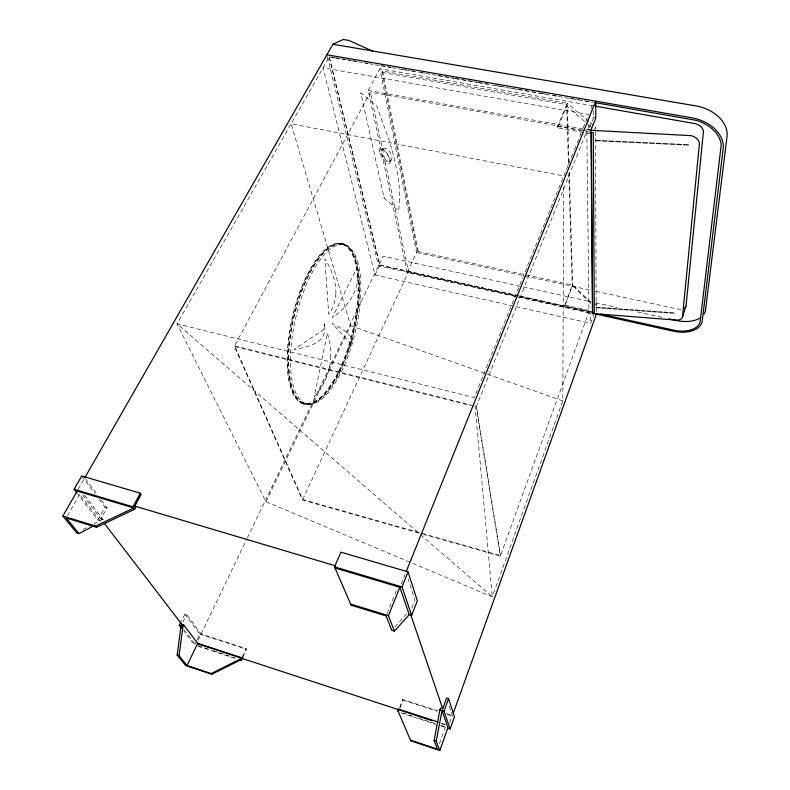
<?xml version="1.0" encoding="UTF-8"?>
<svg xmlns="http://www.w3.org/2000/svg" width="790" height="790" viewBox="0 0 790 790"><rect width="100%" height="100%" fill="white"/><g stroke="black" fill="none" stroke-linecap="round" stroke-linejoin="round"><path stroke-width="0.59" stroke-dasharray="3.95 2.96" d="M334.16 57.66L329.312 56.831L177.049 323.841L265.934 501.699L492.298 596.815L562.796 400.935L563.754 185.798M449.678 722.929L452.305 715.592L448.888 705.045M595.591 305.207L596.371 303.034L596.401 311.912M439.438 743.597L445.442 726.928M583.099 128.168L588.609 114.51L323.071 67.772L375.062 275.038L590.703 323.367L593.804 314.766M581.993 130.251L370.342 92.163L234.62 345.852L302.708 499.487L500.505 555.587L588.975 311.783L519.208 296.329M569.294 172.023L572.681 284.973L564.741 306.066L572.177 285.22L590.88 303.469M399.71 707.494L402.772 699.496L438.48 711.099M400.155 707.721L402.772 699.496M411.817 608.083L414.957 600.124L408.183 579.238M594.603 129.382L595.502 127.121L596.134 306.224M593.488 110.659L593.527 117.621L588.767 129.53L588.698 122.598M401.162 584.106L405.932 572.276M387.07 613.692L397.044 588.994M567.931 165.722L474.306 397.538L177.049 323.841L419.549 533.823M568.395 164.577L570.686 158.889M571.15 157.753L573.905 150.93M574.37 149.784L576.661 144.096M577.125 142.96L582.635 129.303M590.811 109.069L593.448 102.542M590.11 133.668L557.621 127.802L566.707 106.097L587.77 124.237M557.621 127.802L557.562 126.361L567.23 103.273L382.646 71.1L381.955 72.384L417.703 252.78L418.256 251.585L382.646 71.1M242.086 657.181L246.036 648.58L201.055 633.955L186.628 614.581L184.87 614.018L181.325 621.217M242.925 657.122L246.519 649.281L246.036 648.58M588.994 312.781L407.265 272.471L416.547 252.524L379.901 68.73L592.539 105.702M302.708 499.487L408.529 271.809L370.342 92.163M196.71 640.72L194.587 645.114L183.665 630.983M197.243 639.624L199.89 634.123L184.87 614.018M198.004 640.295L246.796 539.057M247.329 537.951L383.12 256.217L590.723 301.711M265.934 501.699L350.661 325.717L291.125 123.793L563.793 175.963M375.062 275.038L379.862 265.065L329.312 56.831M182.885 622.174L186.628 614.581M407.265 272.471L368.268 90.416L379.901 68.73M101.327 500.06L107.094 507.792L100.932 518.902L103.154 519.583L102.177 521.341L97.901 520.037L77.825 494.076M97.901 520.037L105.04 507.18L99.214 499.379M67.427 515.87L80.254 493.365M78.21 489.267L84.333 478.572M394.852 626.835L406.662 613.84M361.168 93.19L361.089 93.98M389.46 161.733A7.387 2.498 56.9 0 0 385.51 151.413A7.387 2.498 56.9 0 0 381.6 153.339A7.387 2.498 56.9 0 0 389.46 161.733C396.373 158.681 387.11 144.363 381.56 149.27M83.059 529.577L89.398 526.239M93.625 524.007L99.965 520.669L79.375 493.947M415.925 263.188L415.096 263.228M335.118 57.65L329.045 56.594L379.714 265.154L517.904 295.756M336.343 57.858L341.201 58.697M342.416 58.904L346.069 59.536M347.284 59.754L352.152 60.593M353.367 60.8L357.011 61.432M364.309 62.696L367.962 63.328M381.333 65.639L386.201 66.488M387.416 66.696L391.06 67.328M402.011 69.224L409.309 70.478M410.524 70.695L414.167 71.327M421.465 72.591L425.119 73.213M438.49 75.534L443.358 76.373M444.572 76.581L449.441 77.43M450.656 77.637L454.299 78.269M455.524 78.477L460.382 79.316M461.597 79.533L466.465 80.373M467.68 80.58L472.548 81.419M473.763 81.637L477.407 82.269M478.631 82.476L483.49 83.315M484.704 83.533L488.358 84.155M495.656 85.419L500.514 86.268M501.729 86.475L505.383 87.107M510.251 87.947L517.539 89.211M518.763 89.418L523.622 90.258M524.837 90.475L540.646 93.21M541.871 93.418L545.515 94.049M552.812 95.314L556.456 95.945M569.837 98.256L579.564 99.945M584.432 100.784L592.944 102.256M335.375 57.877L340.223 58.717M341.428 58.924L351.125 60.603M352.34 60.81L357.179 61.65M358.393 61.857L368.091 63.536M369.295 63.743L374.144 64.583M375.359 64.79L380.207 65.629M381.412 65.847L391.109 67.525M392.324 67.733L397.163 68.572M398.377 68.779L425.03 73.391M426.245 73.598L431.093 74.438M432.298 74.655L437.147 75.484M438.361 75.702L454.112 78.427M455.326 78.635L477.13 82.407M478.345 82.614L504.998 87.236M506.212 87.443L517.114 89.329M518.329 89.537L557.098 96.252M558.313 96.459L592.233 102.335M381.955 72.384L566.657 104.635L568.464 163.757M593.527 117.621L595.769 118.016M591.019 129.935L586.802 129.175L588.994 313.107L590.604 313.462L590.703 323.367M368.268 90.416L590.021 130.241M583.198 130.469L586.832 131.12L476.469 406.277L500.505 555.587M557.562 126.361L581.351 130.646M586.111 131.495L590.871 132.355M418.256 251.585L572.681 284.973L590.92 302.461M416.547 252.524L523.721 275.72M524.925 275.987L589.962 290.058M595.976 291.362L678.373 309.137A8.463 4.987 15.9 0 0 681.464 309.166M342.623 243.616A82.545 31.106 -76.8 0 1 338.555 372.189A82.545 31.106 -76.8 0 1 287.204 355.332A82.545 31.106 -76.8 0 1 342.623 243.616L343.759 243.873A82.575 31.037 -76.8 0 1 339.621 372.465A82.575 31.037 -76.8 0 1 288.39 355.619A82.575 31.037 -76.8 0 1 343.759 243.873M343.591 244.663A81.765 30.731 -76.8 0 1 339.532 371.962A81.765 30.731 -76.8 0 1 288.775 355.372A81.765 30.731 -76.8 0 1 343.591 244.663L345.289 245.028A81.795 30.632 -76.8 0 1 341.132 372.366A81.795 30.632 -76.8 0 1 290.552 355.816A81.795 30.632 -76.8 0 1 345.289 245.028M595.542 302.768L617.227 307.517M637.698 312.001L662.998 317.55M564.702 305.078L590.327 310.747M379.862 265.065L593.379 312.346M519.099 296.023L590.732 311.823M408.529 271.809L518.003 296.062M590.387 312.8L378.489 265.825L327.188 55.962M234.62 345.852L470.485 404.786M473.822 406.327L234.314 346.445L302.471 500.011L422.117 533.961M304.486 403.384L306.174 403.818M303.153 403.868L304.278 404.164M423.302 534.297L500.307 556.14L476.212 406.919M105.04 507.18L107.094 507.792M446.548 713.716L452.305 715.592M199.89 634.123L246.519 649.281M403.048 700.147L436.919 711.168M447.426 714.585L452.097 716.105M441.58 723.186L446.241 724.707M441.61 723.798L445.125 724.973M198.063 645.726L208.481 649.153M213.112 650.674L235.104 657.892M402.841 712.926L413.249 716.342M417.88 717.863L435.231 723.551M441.008 725.457L446.794 727.353M198.102 646.269L235.529 658.564M400.846 712.817L436.021 724.371M440.711 725.911L446.577 727.837M350.661 325.717L486.285 373.808M487.45 374.223L562.796 400.935M381.817 148.727L383.12 149.468M588.906 121.551L567.23 103.273L568.998 162.197M589.844 122.351L593.616 125.531M588.688 125.027L592.352 128.178M420.487 534.633L492.298 596.815L474.968 404.875M183.991 629.709L195.752 644.966M82.604 495.004L102.907 521.479M84.471 495.142L103.154 519.583M81.735 475.985L94.849 493.533M85.478 478.779L97.002 494.254M384.414 198.211L383.94 197.115M390.033 159.886L390.201 161.338M568.77 173.573L572.207 286.227M399.71 198.863L398.644 210.792L384.138 198.033L360.832 92.855L376.682 105.909L388.779 139.139A211.779 63.417 58.6 0 1 399.582 192.019L399.71 198.863M324.611 325.796C327.396 343.146 306.787 347.333 294.107 349.506L323.742 329.519L324.216 323.614L324.611 325.796M330.862 356.023C330.556 371.033 324.295 385.579 314.242 396.649L327.475 332.916L330.151 344.598L330.862 356.023M357.653 276.964C357.485 294.008 345.793 308.436 332.294 317.649L356.813 267.899L357.653 276.964M335.878 293.683C335.533 301.039 333.025 308.219 328.729 314.203L324.848 258.804C331.346 269.222 336.333 281.191 335.878 293.683M352.291 339.917L350.276 346.662L348.509 348.607L350.326 343.107L332.007 323.308C339.088 327.939 349.2 331.346 352.291 339.917M338.456 371.685A81.745 30.8 -76.8 0 0 342.445 244.406A81.745 30.8 -76.8 0 0 287.59 355.085A81.745 30.8 -76.8 0 0 338.456 371.685M379.99 153.398A8.937 3.022 56.9 0 0 389.5 163.57A8.937 3.022 56.9 0 0 384.72 151.088A8.937 3.022 56.9 0 0 379.99 153.398"/><path stroke-width="1.19" d="M240.891 659.788L211.76 674.285L185.798 665.605L177.167 655.107L181.048 625.897M211.76 674.285L211.187 673.554L187.042 665.486L179.054 655.73L182.944 626.51L183.705 624.959L181.809 624.347M439.783 750.5L436.238 741.198L442.054 710.536L447.95 727.728L439.783 750.5L410.731 740.783L410.435 740.121L437.443 749.147L434.105 740.487L439.902 709.835L440.524 708.126L442.676 708.818L446.607 698.014L448.601 698.656L454.438 716.866L450.103 728.992L447.752 728.222M592.164 313.482L674.917 319.999A8.512 4.947 16.1 0 0 682.442 317.294L699.446 143.444A10.191 7.169 15.2 0 0 691.378 135.663L590.021 130.241M682.442 317.294L686.095 305.355L703.465 131.476A10.122 7.219 14.9 0 0 695.457 123.694L594.979 106.117M453.223 713.36L596.411 314.134M450.103 728.992L444.059 711.188L448.601 698.656M410.731 740.783L397.903 710.704L398.525 709.074L438.094 722.04M409.24 614.63L394.358 631.121L391.702 630.302L386.162 615.943L351.125 605.219L335.029 567.971L399.868 587.306L409.24 614.63L411.649 615.361L417.347 600.835L408.075 571.891L340.944 552.161L334.535 566.855L335.562 569.175M394.358 631.121L388.463 615.637L399.868 587.306M406.238 571.516L595.719 101.189L595.769 118.016L591.019 129.935L592.461 313.877M411.649 615.361L402.021 586.96L408.075 571.891M211.187 673.554L240.367 659.038L241.069 657.507L197.727 643.307L183.705 624.959M242.925 657.122L241.375 660.48L240.367 659.038M187.042 665.486L197.727 643.307M181.473 628.149L179.291 625.325L180.811 622.244M93.743 525.804L79 533.615L66.202 518.003L96.558 527.295L134.675 509.224L135.673 507.368L134.794 506.113L141.133 494.392L140.334 493.207L81.735 475.985L74.112 489.267L77.084 493.108M134.675 509.224L132.967 506.795L140.334 493.207M62.874 516.058L77.163 491.084L133.786 507.97L95.59 526.071L62.874 516.058L76.729 532.914L79 533.615M84.945 477.496L332.916 44.25L343.265 39.5L348.923 40.428L372.762 51.172M595.591 140.521L600.331 140.748M602.266 140.837L607.016 141.064M608.962 141.153L613.721 141.38M615.667 141.469L620.436 141.696M622.392 141.785L627.171 142.012M629.126 142.101L633.916 142.328M635.871 142.417L640.67 142.644M642.635 142.733L647.445 142.96M649.41 143.059L654.229 143.276M656.194 143.375L661.023 143.602M662.998 143.691L667.836 143.918M669.811 144.017L674.66 144.244M676.645 144.333L681.503 144.56M683.488 144.659L688.357 144.886M596.174 307.468L600.143 307.754M601.763 307.873L605.742 308.149M607.372 308.268L611.351 308.554M612.981 308.673L616.98 308.959M618.61 309.078L622.609 309.364M624.238 309.483L628.248 309.769M629.887 309.887L633.896 310.174M635.535 310.292L639.554 310.579M641.194 310.697L645.223 310.984M646.872 311.102L650.901 311.398M652.55 311.517L656.589 311.803M658.238 311.922L662.287 312.208M663.936 312.327L667.985 312.623M669.644 312.741L673.702 313.028M332.916 44.25L695.753 105.87A33.921 24.184 14.9 0 1 727.027 136.571L705.549 309.937A28.371 16.709 15.9 0 1 704.058 314.055M326.892 54.777L691.655 117.759A34.138 24.046 15.2 0 1 723.206 148.481L702.251 320.789A28.529 16.57 16 0 1 672.883 331.089L595.976 314.045M595.374 102.68L695.694 120.248A32.035 22.555 15.2 0 1 721.191 145.083L700.049 322.409A26.771 15.553 16 0 1 676.319 330.714L600.815 314.124M590.871 132.355L593.25 132.789L594.278 312.613L591.917 312.09M669.021 318.864L676.25 320.454A28.371 16.709 15.9 0 0 700.809 317.452M134.912 506.143L335.73 565.907M74.112 489.267L132.967 506.795M334.535 566.855L402.021 586.96M388.463 615.637L350.622 604.064L351.125 605.219M439.902 709.835L444.059 711.188M179.291 625.325L182.944 626.51M197.628 643.84L432.367 720.766M177.167 655.107L179.054 655.73M434.105 740.487L436.238 741.198M95.59 526.071L96.558 527.295M104.408 523.424L182.253 624.92M241.069 657.507L241.592 658.258M397.903 710.704L398.496 712.047M398.525 709.074L398.832 709.776M410.612 614.353L442.696 708.66M591.315 133.885L592.658 311.27M685.878 306.372A8.463 4.987 15.9 0 1 684.654 307.991"/></g></svg>
